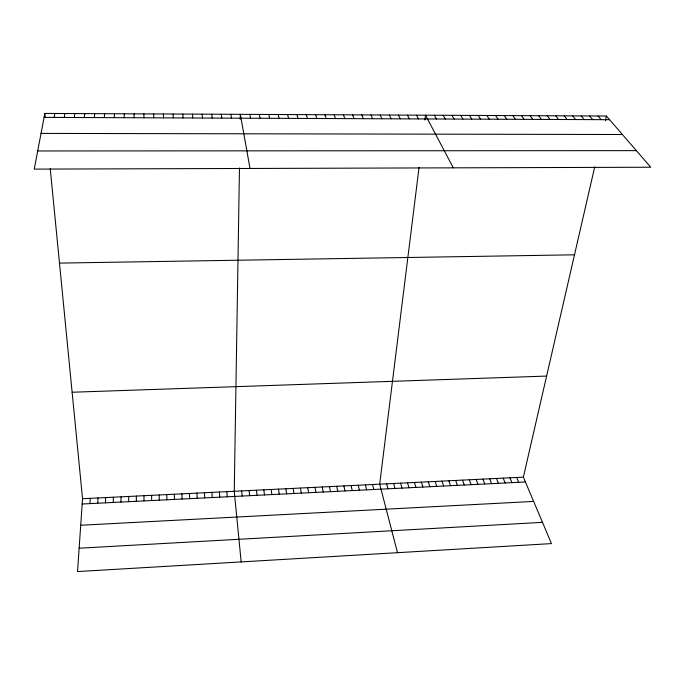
<?xml version="1.0" encoding="UTF-8"?>
<svg xmlns="http://www.w3.org/2000/svg" width="685" height="685" viewBox="0 0 685 685"><rect width="100%" height="100%" fill="white"/><g stroke="black" fill="none" stroke-linecap="round" stroke-linejoin="round"><path stroke-width="1.03" d="M143.91 117.786L143.927 113.881M143.996 500.923L144.004 495.7M136.324 501.309L136.375 496.077M239.467 167.962L234.253 491.291L241.163 561.914M240.255 119.233L240.332 114.335L250.016 168.459M128.643 501.685L128.737 496.454M134.054 117.743L134.14 113.838M120.937 502.071L121.082 496.822M113.222 502.456L113.402 497.199M124.165 117.709L124.319 113.796M105.481 502.841L105.713 497.575M97.732 503.227L98.006 497.952M114.249 117.666L114.481 113.753M89.966 503.612L90.283 498.329M50.228 168.527L82.543 498.714L77.533 571.573L551.476 543.599L523.366 477.137L594.717 166.909M104.308 117.623L104.617 113.701M94.342 117.58L94.718 113.659M84.349 117.546L84.794 113.607M419.049 167.431L379.687 484.167L397.505 552.684M424.948 119.961L425.539 115.191L453.282 167.834M74.322 117.503L74.845 113.564M64.27 117.46L64.87 113.522M54.192 117.418L54.86 113.47M44.833 113.427L34.25 169.118L650.75 167.234L606.413 116.039L44.833 113.427L45.227 117.452M605.352 120.671L606.413 116.039M79.143 548.206L542.494 522.347M80.719 525.249L533.641 501.42M82.183 503.997L525.412 481.983M82.543 498.714L523.366 477.137M72.122 392.24L546.613 376.074M59.484 263.1L574.501 254.811M37.701 150.965L636.382 150.64M41.032 133.412L622.408 134.508M44.08 117.375L609.581 119.695M598.022 115.996L601.139 119.661M589.605 115.962L592.662 119.627M581.163 115.919L584.168 119.592M572.703 115.876L575.657 119.558M564.226 115.842L567.12 119.524M555.715 115.799L558.566 119.49M547.195 115.756L549.986 119.455M538.65 115.722L541.381 119.421M530.079 115.679L532.759 119.378M521.49 115.645L524.111 119.344M512.877 115.602L515.445 119.31M504.246 115.559L506.754 119.276M495.589 115.517L498.038 119.241M486.915 115.482L489.304 119.207M478.216 115.44L480.545 119.164M469.49 115.397L471.768 119.13M460.748 115.363L462.957 119.096M451.98 115.32L454.138 119.062M443.186 115.277L445.284 119.027M434.376 115.234L436.413 118.984M416.514 115.157L418.424 118.916M407.455 115.114L409.313 118.873M398.379 115.071L400.177 118.839M389.285 115.029L391.015 118.805M380.158 114.986L381.828 118.762M371.013 114.943L372.614 118.728M516.661 477.471L518.673 482.317M509.94 477.796L511.918 482.651M361.834 114.9L363.384 118.685M503.21 478.121L505.153 482.985M496.462 478.455L498.372 483.327M352.638 114.857L354.119 118.651M489.706 478.789L491.582 483.661M482.934 479.115L484.774 483.995M343.416 114.815L344.838 118.608M476.144 479.449L477.95 484.338M469.345 479.783L471.109 484.68M334.169 114.772L335.522 118.573M462.529 480.116L464.267 485.014M455.705 480.45L457.4 485.357M448.863 480.784L450.524 485.699M324.904 114.729L326.188 118.531M442.005 481.118L443.632 486.042M435.138 481.452L436.73 486.384M315.605 114.686L316.83 118.496M428.253 481.795L429.812 486.727M421.361 482.129L422.876 487.069M306.289 114.643L307.445 118.454M414.451 482.471L415.932 487.42M407.524 482.805L408.971 487.763M296.939 114.6L298.035 118.419M400.588 483.148L401.992 488.114M393.635 483.49L395.005 488.456M386.665 483.824L388.001 488.807M287.572 114.549L288.591 118.377M372.554 484.518L373.813 489.51M278.17 114.506L279.129 118.342M365.413 484.869L366.629 489.869M358.255 485.22L359.437 490.22M268.751 114.463L269.642 118.299M351.08 485.571L352.227 490.58M343.896 485.922L345 490.94M259.307 114.421L260.129 118.265M336.686 486.273L337.756 491.299M329.468 486.624L330.495 491.659M249.837 114.378L250.59 118.222M322.241 486.984L323.226 492.027M314.989 487.335L315.939 492.387M307.728 487.694L308.635 492.746M300.45 488.045L301.314 493.114M293.154 488.405L293.985 493.474M230.811 114.292L231.436 118.145M285.842 488.765L286.63 493.842M278.521 489.124L279.266 494.21M221.264 114.241L221.812 118.103M271.183 489.484L271.885 494.57M263.828 489.844L264.496 494.938M211.691 114.198L212.17 118.068M256.455 490.203L257.08 495.306M249.066 490.563L249.657 495.675M202.084 114.155L202.495 118.025M241.668 490.922L242.207 496.051M226.812 491.65L227.274 496.788M192.459 114.112L192.802 117.991M219.371 492.018L219.782 497.164M211.905 492.378L212.281 497.533M182.801 114.07L183.075 117.948M204.421 492.746L204.755 497.909M196.929 493.114L197.22 498.278M173.125 114.018L173.322 117.906M189.411 493.483L189.668 498.654M181.885 493.851L182.09 499.031M163.415 113.975L163.552 117.871M174.341 494.219L174.504 499.408M166.78 494.587L166.9 499.785M153.68 113.933L153.74 117.829M159.203 494.955L159.28 500.17M151.616 495.332L151.65 500.547"/></g></svg>
